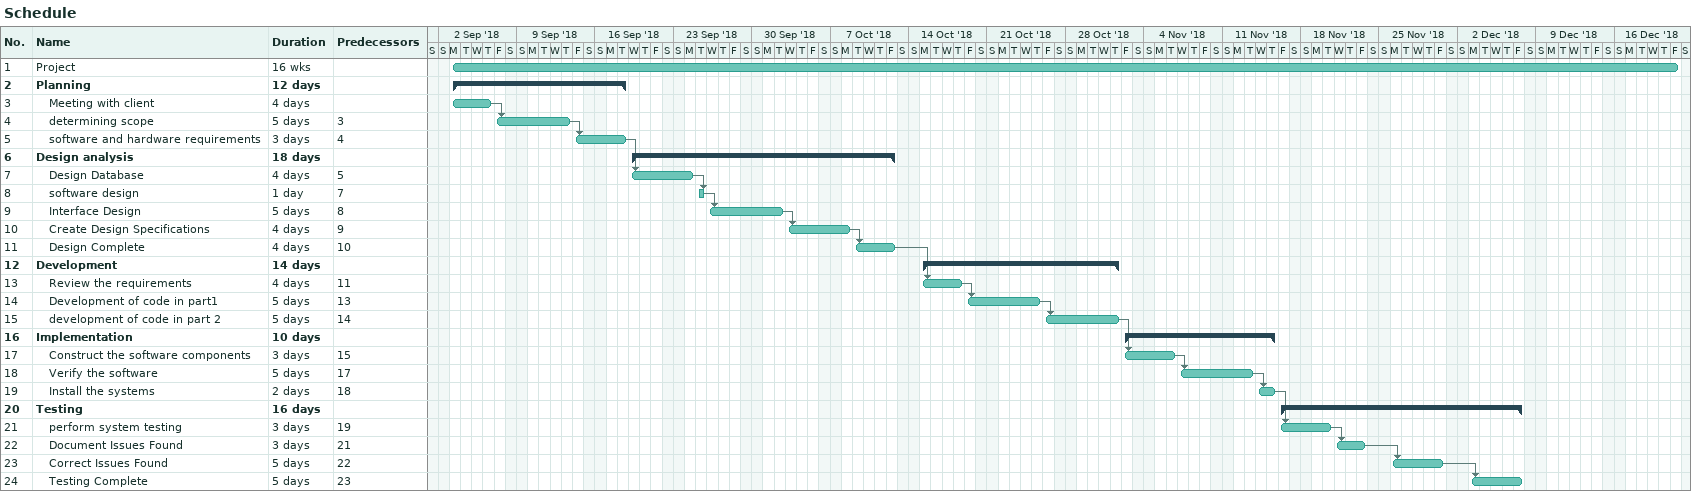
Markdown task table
Schedule

| ID | Level | Task | Duration | Start | Finish | Predecessors |
|---|---|---|---|---|---|---|
| 1 | 1 | Project | 16w | 2018-09-03 | 2018-12-21 |  |
| 2 | 1 | **Planning** | 12d | 2018-09-03 | 2018-09-18 |  |
| 3 | 2 | Meeting with client | 4d | 2018-09-03 | 2018-09-06 |  |
| 4 | 2 | determining scope | 5d | 2018-09-07 | 2018-09-13 | 3 |
| 5 | 2 | software and hardware requirements | 3d | 2018-09-14 | 2018-09-18 | 4 |
| 6 | 1 | **Design analysis** | 18d | 2018-09-19 | 2018-10-12 |  |
| 7 | 2 | Design Database | 4d | 2018-09-19 | 2018-09-24 | 5 |
| 8 | 2 | software design | 1d | 2018-09-25 | 2018-09-25 | 7 |
| 9 | 2 | Interface Design | 5d | 2018-09-26 | 2018-10-02 | 8 |
| 10 | 2 | Create Design Specifications | 4d | 2018-10-03 | 2018-10-08 | 9 |
| 11 | 2 | Design Complete | 4d | 2018-10-09 | 2018-10-12 | 10 |
| 12 | 1 | **Development** | 14d | 2018-10-15 | 2018-11-01 |  |
| 13 | 2 | Review the requirements | 4d | 2018-10-15 | 2018-10-18 | 11 |
| 14 | 2 | Development of code in part1 | 5d | 2018-10-19 | 2018-10-25 | 13 |
| 15 | 2 | development of code in part 2 | 5d | 2018-10-26 | 2018-11-01 | 14 |
| 16 | 1 | **Implementation** | 10d | 2018-11-02 | 2018-11-15 |  |
| 17 | 2 | Construct the software components | 3d | 2018-11-02 | 2018-11-06 | 15 |
| 18 | 2 | Verify the software | 5d | 2018-11-07 | 2018-11-13 | 17 |
| 19 | 2 | Install the systems | 2d | 2018-11-14 | 2018-11-15 | 18 |
| 20 | 1 | **Testing** | 16d | 2018-11-16 | 2018-12-07 |  |
| 21 | 2 | perform system testing | 3d | 2018-11-16 | 2018-11-20 | 19 |
| 22 | 2 | Document Issues Found | 3d | 2018-11-21 | 2018-11-23 | 21 |
| 23 | 2 | Correct Issues Found | 5d | 2018-11-26 | 2018-11-30 | 22 |
| 24 | 2 | Testing Complete | 5d | 2018-12-03 | 2018-12-07 | 23 |
